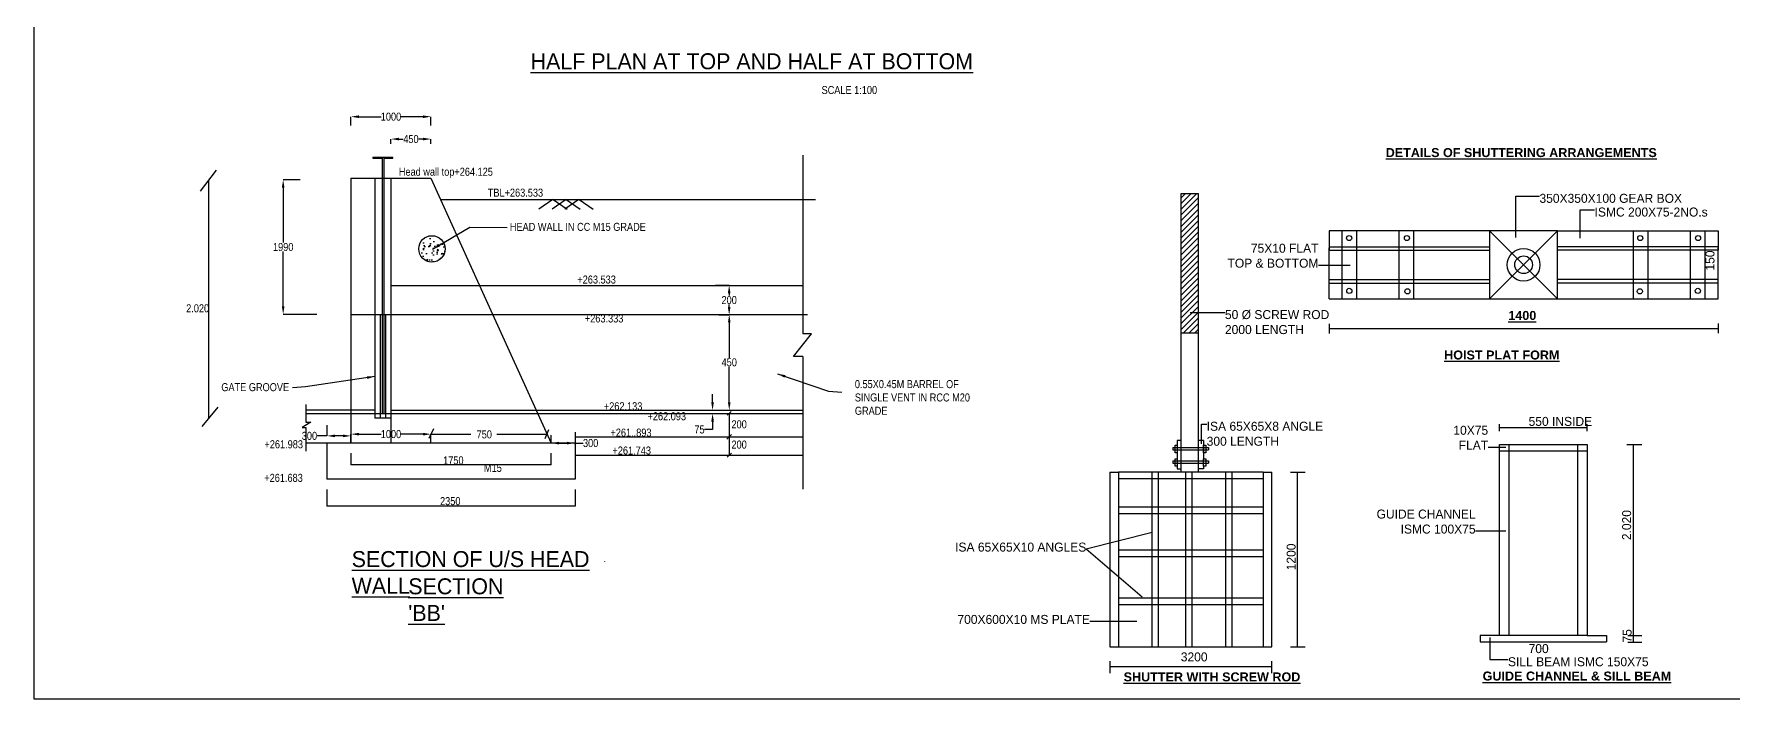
# Model space of a CAD drawing. Header units: inches. Extents: x -392027 to 80613, y -22027 to 270759.
# Drawn here: x -392027 to -349540, y 221522 to 238156 of the extents above; entities that cross this region are included whole.
import ezdxf

# ---------------------------------------------------------------- set-up
doc = ezdxf.new("R2010")
doc.units = ezdxf.units.IN
doc.header["$MEASUREMENT"] = 0
for name, color, linetype in [('head wall', 4, 'Continuous'), ('main canal', 1, 'Continuous'), ('walls', 130, 'Continuous')]:
    doc.layers.add(name, color=color, linetype=linetype)
doc.styles.add('ARIAL NARROW', font='ARIALN.TTF')
doc.dimstyles.get("Standard").update_dxf_attribs({"dimtxt": 0.18, "dimasz": 0.18, "dimexe": 0.18, "dimexo": 0.0625, "dimgap": 0.09, "dimtad": 0, "dimtih": 1, "dimtoh": 1, "dimdec": 4, "dimzin": 0, "dimdsep": 46, "dimtxsty": 'Standard', "dimcen": 0.09, "dimadec": 0, "dimazin": 0, "dimtfac": 1, "dimtdec": 4, "dimtofl": 0, "dimtmove": 0, "dimatfit": 3, "dimfxl": 1, "dimtolj": 1, "dimtzin": 0, "dimarcsym": 0})
doc.dimstyles.new('STANDARD$0', dxfattribs={"dimscale": 88.888889, "dimtxt": 0.02, "dimasz": 0.02, "dimexe": 0.05, "dimexo": 0.1, "dimgap": 0.002, "dimtad": 2, "dimdec": 0, "dimzin": 1, "dimdsep": 46, "dimtxsty": 'Standard', "dimblk": 'OBLIQUE', "dimcen": 0.09, "dimadec": 0, "dimazin": 0, "dimtfac": 1, "dimtdec": 4, "dimtofl": 0, "dimtmove": 0, "dimatfit": 3, "dimfxl": 1, "dimtolj": 1, "dimtzin": 1, "dimarcsym": 0})

# ---------------------------------------------------------------- blocks, each defined once
blk = doc.blocks.new('*D16')
at = {"layer": 'Defpoints', "color": 0, "transparency": 16777216}
for p in [(-383105, 235405), (-382105, 235527), (-382105, 235405)]:
    blk.add_point(p, dxfattribs=at)
at = {"layer": 'walls', "color": 0, "lineweight": -2, "transparency": 16777216}
for p, q in [((-383105, 235405), (-383105, 235528)), ((-382905, 235527), (-382800, 235527)), ((-382305, 235527), (-382411, 235527)), ((-382105, 235405), (-382105, 235528))]:
    blk.add_line(p, q, dxfattribs=at)
at = {"layer": 'walls', "color": 0, "transparency": 16777216}
for points in [[(-382905, 235561), (-382905, 235494), (-383105, 235527)], [(-382305, 235561), (-382305, 235494), (-382105, 235527)]]:
    blk.add_solid(points, dxfattribs=at)
at = {"layer": 'walls', "color": 0, "transparency": 16777216, "insert": (-382605, 235527), "char_height": 200, "attachment_point": 5, "style": 'ARIAL NARROW'}
blk.add_mtext('\\A1;450', dxfattribs=at)
blk = doc.blocks.new('*D17')
at = {"layer": 'Defpoints', "color": 0, "transparency": 16777216}
for p in [(-384105, 235867), (-382105, 236087), (-382105, 235867)]:
    blk.add_point(p, dxfattribs=at)
at = {"layer": 'walls', "color": 0, "lineweight": -2, "transparency": 16777216}
for p, q in [((-384105, 235867), (-384105, 236087)), ((-383905, 236087), (-383352, 236087)), ((-382305, 236087), (-382858, 236087)), ((-382105, 235867), (-382105, 236087))]:
    blk.add_line(p, q, dxfattribs=at)
at = {"layer": 'walls', "color": 0, "transparency": 16777216}
for points in [[(-383905, 236120), (-383905, 236053), (-384105, 236087)], [(-382305, 236120), (-382305, 236053), (-382105, 236087)]]:
    blk.add_solid(points, dxfattribs=at)
at = {"layer": 'walls', "color": 0, "transparency": 16777216, "insert": (-383105, 236087), "char_height": 200, "attachment_point": 5, "style": 'ARIAL NARROW'}
blk.add_mtext('\\A1;1000', dxfattribs=at)
blk = doc.blocks.new('*D18')
at = {"layer": 'Defpoints', "color": 0, "transparency": 16777216}
for p in [(-374996, 231869), (-374910, 231129), (-374653, 231129)]:
    blk.add_point(p, dxfattribs=at)
at = {"layer": 'walls', "color": 0, "lineweight": -2, "transparency": 16777216}
for p, q in [((-374996, 231869), (-374653, 231869)), ((-374653, 231669), (-374653, 231611)), ((-374910, 231129), (-374653, 231129)), ((-374653, 231329), (-374653, 231387))]:
    blk.add_line(p, q, dxfattribs=at)
at = {"layer": 'walls', "color": 0, "transparency": 16777216}
for points in [[(-374687, 231669), (-374620, 231669), (-374653, 231869)], [(-374687, 231329), (-374620, 231329), (-374653, 231129)]]:
    blk.add_solid(points, dxfattribs=at)
at = {"layer": 'walls', "color": 0, "transparency": 16777216, "insert": (-374653, 231499), "char_height": 200, "attachment_point": 5, "style": 'ARIAL NARROW'}
blk.add_mtext('\\A1;200', dxfattribs=at)
blk = doc.blocks.new('*D19')
at = {"layer": 'Defpoints', "color": 0, "transparency": 16777216}
for p in [(-374993, 231143), (-374982, 228743), (-374651, 228743)]:
    blk.add_point(p, dxfattribs=at)
at = {"layer": 'walls', "color": 0, "lineweight": -2, "transparency": 16777216}
for p, q in [((-374993, 231143), (-374651, 231143)), ((-374651, 230943), (-374651, 230055)), ((-374651, 228943), (-374651, 229830)), ((-374982, 228743), (-374651, 228743))]:
    blk.add_line(p, q, dxfattribs=at)
at = {"layer": 'walls', "color": 0, "transparency": 16777216}
for points in [[(-374684, 230943), (-374618, 230943), (-374651, 231143)], [(-374684, 228943), (-374618, 228943), (-374651, 228743)]]:
    blk.add_solid(points, dxfattribs=at)
at = {"layer": 'walls', "color": 0, "transparency": 16777216, "insert": (-374651, 229943), "char_height": 200, "attachment_point": 5, "style": 'ARIAL NARROW'}
blk.add_mtext('\\A1;450', dxfattribs=at)
blk = doc.blocks.new('*D20')
at = {"layer": 'Defpoints', "color": 0, "transparency": 16777216}
for p in [(-378506, 228197), (-379106, 228124), (-378506, 227923)]:
    blk.add_point(p, dxfattribs=at)
at = {"layer": 'walls', "color": 0, "lineweight": -2, "transparency": 16777216}
for p, q in [((-378506, 228197), (-378506, 227923)), ((-379106, 228124), (-379106, 227923)), ((-378906, 227923), (-378706, 227923)), ((-378506, 227923), (-378306, 227923))]:
    blk.add_line(p, q, dxfattribs=at)
at = {"layer": 'walls', "color": 0, "transparency": 16777216}
for points in [[(-378906, 227956), (-378906, 227889), (-379106, 227923)], [(-378706, 227956), (-378706, 227889), (-378506, 227923)]]:
    blk.add_solid(points, dxfattribs=at)
at = {"layer": 'walls', "color": 0, "transparency": 16777216, "insert": (-378115, 227923), "char_height": 200, "attachment_point": 5, "style": 'ARIAL NARROW'}
blk.add_mtext('\\A1;300', dxfattribs=at)
blk = doc.blocks.new('*D21')
at = {"layer": 'Defpoints', "color": 0, "transparency": 16777216}
for p in [(-384705, 228375), (-384105, 228306), (-384105, 228103)]:
    blk.add_point(p, dxfattribs=at)
at = {"layer": 'walls', "color": 0, "lineweight": -2, "transparency": 16777216}
for p, q in [((-384705, 228375), (-384705, 228103)), ((-384105, 228306), (-384105, 228103)), ((-384705, 228103), (-384952, 228103)), ((-384305, 228103), (-384505, 228103))]:
    blk.add_line(p, q, dxfattribs=at)
at = {"layer": 'walls', "color": 0, "transparency": 16777216}
for points in [[(-384505, 228137), (-384505, 228070), (-384705, 228103)], [(-384305, 228137), (-384305, 228070), (-384105, 228103)]]:
    blk.add_solid(points, dxfattribs=at)
at = {"layer": 'walls', "color": 0, "transparency": 16777216, "insert": (-385143, 228103), "char_height": 200, "attachment_point": 5, "style": 'ARIAL NARROW'}
blk.add_mtext('\\A1;300', dxfattribs=at)
blk = doc.blocks.new('*D22')
at = {"layer": 'Defpoints', "color": 0, "transparency": 16777216}
for p in [(-375272, 228743), (-375272, 228663), (-375068, 228663)]:
    blk.add_point(p, dxfattribs=at)
at = {"layer": 'walls', "color": 0, "lineweight": -2, "transparency": 16777216}
for p, q in [((-375068, 228943), (-375068, 229143)), ((-375272, 228743), (-375067, 228743)), ((-375272, 228663), (-375067, 228663)), ((-375068, 228263), (-375268, 228263)), ((-375068, 228463), (-375068, 228263))]:
    blk.add_line(p, q, dxfattribs=at)
at = {"layer": 'walls', "color": 0, "transparency": 16777216}
for points in [[(-375101, 228943), (-375034, 228943), (-375068, 228743)], [(-375101, 228463), (-375034, 228463), (-375068, 228663)]]:
    blk.add_solid(points, dxfattribs=at)
at = {"layer": 'walls', "color": 0, "transparency": 16777216, "insert": (-375395, 228263), "char_height": 200, "attachment_point": 5, "style": 'ARIAL NARROW'}
blk.add_mtext('\\A1;75', dxfattribs=at)
blk = doc.blocks.new('*D54')
at = {"layer": 'Defpoints', "color": 0, "transparency": 16777216}
for p in [(-385799, 234510), (-385376, 234510), (-384956, 231143)]:
    blk.add_point(p, dxfattribs=at)
at = {"layer": 'walls', "color": 0, "lineweight": -2, "transparency": 16777216}
for p, q in [((-385376, 234510), (-385800, 234510)), ((-385799, 234310), (-385799, 232939)), ((-385799, 231343), (-385799, 232714)), ((-384956, 231143), (-385800, 231143))]:
    blk.add_line(p, q, dxfattribs=at)
at = {"layer": 'walls', "color": 0, "transparency": 16777216}
for points in [[(-385833, 234310), (-385766, 234310), (-385799, 234510)], [(-385833, 231343), (-385766, 231343), (-385799, 231143)]]:
    blk.add_solid(points, dxfattribs=at)
at = {"layer": 'walls', "color": 0, "transparency": 16777216, "insert": (-385799, 232826), "char_height": 200, "attachment_point": 5, "style": 'ARIAL NARROW'}
blk.add_mtext('\\A1;1990', dxfattribs=at)
blk = doc.blocks.new('_Oblique')
at = {"color": 0, "linetype": 'ByBlock', "lineweight": -2}
blk.add_line((-0.5, -0.5), (0.5, 0.5), dxfattribs=at)
blk = doc.blocks.new('*D63')
at = {"color": 0, "lineweight": -2, "transparency": 16777216}
for p, q in [((-384105, 227667), (-384105, 227383)), ((-384105, 227388), (-379106, 227388)), ((-379106, 227667), (-379106, 227383))]:
    blk.add_line(p, q, dxfattribs=at)
at = {"layer": 'Defpoints', "color": 0, "transparency": 16777216}
for p in [(-384105, 227676), (-379106, 227676), (-379106, 227388)]:
    blk.add_point(p, dxfattribs=at)
at = {"color": 0, "lineweight": -2, "transparency": 16777216, "xscale": 1.777777777777778, "yscale": 1.777777777777778, "zscale": 1.777777777777778, "rotation": 180}
blk.add_blockref('_Oblique', (-384105, 227388), dxfattribs=at)
at = {"color": 0, "lineweight": -2, "transparency": 16777216, "xscale": 1.777777777777778, "yscale": 1.777777777777778, "zscale": 1.777777777777778}
blk.add_blockref('_Oblique', (-379106, 227388), dxfattribs=at)
at = {"color": 0, "transparency": 16777216, "insert": (-381605, 227386), "char_height": 1.78, "attachment_point": 5}
blk.add_mtext('\\A1;5000', dxfattribs=at)
blk = doc.blocks.new('*D64')
at = {"color": 0, "lineweight": -2, "transparency": 16777216}
for p, q in [((-384705, 226764), (-384705, 226348)), ((-378505, 226764), (-378505, 226348)), ((-384705, 226352), (-378505, 226352))]:
    blk.add_line(p, q, dxfattribs=at)
at = {"layer": 'Defpoints', "color": 0, "transparency": 16777216}
for p in [(-384705, 226773), (-378505, 226773), (-378505, 226352)]:
    blk.add_point(p, dxfattribs=at)
at = {"color": 0, "lineweight": -2, "transparency": 16777216, "xscale": 1.777777777777778, "yscale": 1.777777777777778, "zscale": 1.777777777777778, "rotation": 180}
blk.add_blockref('_Oblique', (-384705, 226352), dxfattribs=at)
at = {"color": 0, "lineweight": -2, "transparency": 16777216, "xscale": 1.777777777777778, "yscale": 1.777777777777778, "zscale": 1.777777777777778}
blk.add_blockref('_Oblique', (-378505, 226352), dxfattribs=at)
at = {"color": 0, "transparency": 16777216, "insert": (-381605, 226351), "char_height": 1.78, "attachment_point": 5}
blk.add_mtext('\\A1;6201', dxfattribs=at)
blk = doc.blocks.new('*D65')
at = {"layer": 'Defpoints', "color": 0, "transparency": 16777216}
for p in [(-384105, 227927), (-382105, 228147), (-382105, 227927)]:
    blk.add_point(p, dxfattribs=at)
at = {"layer": 'walls', "color": 0, "lineweight": -2, "transparency": 16777216}
for p, q in [((-384105, 227927), (-384105, 228147)), ((-383905, 228147), (-383352, 228147)), ((-382305, 228147), (-382858, 228147)), ((-382105, 227927), (-382105, 228147))]:
    blk.add_line(p, q, dxfattribs=at)
at = {"layer": 'walls', "color": 0, "transparency": 16777216}
for points in [[(-383905, 228180), (-383905, 228113), (-384105, 228147)], [(-382305, 228180), (-382305, 228113), (-382105, 228147)]]:
    blk.add_solid(points, dxfattribs=at)
at = {"layer": 'walls', "color": 0, "transparency": 16777216, "insert": (-383105, 228147), "char_height": 200, "attachment_point": 5, "style": 'ARIAL NARROW'}
blk.add_mtext('\\A1;1000', dxfattribs=at)

msp = doc.modelspace()

# ---------------------------------------------------------------- hatches: boundary and pattern name
h = msp.add_hatch()
h.set_pattern_fill('LINE', color=0, scale=810, angle=45, style=0)
h.set_pattern_definition([(45, (-383369.8, 218628.98), (-71.59456, 71.59456), [])])
h.paths.add_polyline_path([(-362923.4, 234166.5), (-363356.3, 234166.5), (-363356.3, 230682.1), (-362923.4, 230682.1)])
at = {"layer": 'walls'}
h = msp.add_hatch(dxfattribs=at)
h.set_pattern_fill('AR-CONC', color=0, scale=50, style=0)
h.set_pattern_definition([(50, (-457732.43, 255282.6), (358.6301, -31.3761), [37.5, -412.5]), (355, (-457732.43, 255282.6), (-69.3757, 376.096), [30, -330]), (100.4514, (-457702.54, 255279.98), (289.2547, 344.7198), [31.8701, -350.571]), (46.1842, (-457732.43, 255382.6), (533.6205, -82.7595), [56.25, -618.75]), (96.6356, (-457687.96, 255375.7), (467.3314, 487.059), [47.805, -525.8565]), (351.1842, (-457732.43, 255382.6), (467.331, 487.0593), [45, -495]), (21, (-457682.43, 255357.6), (298.4535, -201.3094), [37.5, -412.5]), (326, (-457682.43, 255357.6), (121.6577, 362.575), [30, -330]), (71.4514, (-457657.56, 255340.8), (420.1113, 161.2652), [31.8701, -350.571]), (37.5, (-457732.43, 255282.59), (6.07993, 166.44693), [0, -326, 0, -335, 0, -331.25]), (7.5, (-457732.43, 255282.59), (131.53477, 197.20586), [0, -191, 0, -318.5, 0, -126.25]), (327.5, (-457843.93, 255282.59), (266.91122, -11.27744), [0, -125, 0, -390, 0, -517.5]), (317.5, (-457893.93, 255282.6), (291.5931, 50.0525), [0, -162.5, 0, -259, 0, -367.5])])
h.paths.add_polyline_path([(-381752.4, 232780.4, 1), (-382411.1, 232780.4, 1)])

# ---------------------------------------------------------------- linework, layer by layer
for p, q in [((-387474.3, 234745.9), (-387871.1, 234221.2)), ((-387666.6, 234510.3), (-387666.6, 228536.6)), ((-387429, 228818.1), (-387834.7, 228337.5)), ((-374602.2, 228710.5), (-374701.6, 228620.2)), ((-374701.6, 228620.2), (-374701.6, 228620.2)), ((-374650.8, 228662.5), (-374650.8, 227622.5)), ((-382040.9, 228277.2), (-382161.1, 228034.8)), ((-379166.5, 228255.4), (-379263.2, 228028.6)), ((-384706.2, 227922.5), (-384706.2, 227022.5)), ((-383105.3, 227922.5), (-384105.3, 227922.5)), ((-379105.6, 227922.7), (-383105.3, 227922.5)), ((-382105.4, 228146.6), (-381108.8, 228146.7)), ((-380463.2, 228146.8), (-379207.3, 228147)), ((-378505.6, 228075.7), (-372812.7, 228075.7)), ((-378505.6, 227897.9), (-378505.6, 227922.5)), ((-378505.6, 227922.5), (-378505.6, 227022.5)), ((-374591.8, 228137.4), (-374708.7, 228017.8)), ((-374592, 227668.3), (-374703.7, 227574.7))]:
    msp.add_line(p, q)
at = {"color": 0}
for p, q in [((-363356.3, 227197.7), (-363356.3, 234166.5)), ((-363356.3, 234166.5), (-362923.4, 234166.5)), ((-362923.4, 227197.7), (-362923.4, 234166.5)), ((-355649.2, 233233.9), (-359658.7, 233233.9)), ((-359658.7, 233233.9), (-359658.7, 232747.9)), ((-359658.7, 232833.8), (-355649.2, 232833.8)), ((-359334, 231532.9), (-359334, 233233.9)), ((-358969.5, 231532.9), (-358969.5, 233233.9)), ((-357910.2, 231532.9), (-357910.2, 233233.9)), ((-357545.7, 231532.9), (-357545.7, 233233.9)), ((-355649.2, 233233.9), (-353948.2, 231532.9)), ((-355649.2, 231532.9), (-353948.2, 233233.9)), ((-355649.2, 233233.9), (-355649.2, 231532.9)), ((-353948.2, 233233.9), (-355649.2, 233233.9)), ((-353948.2, 231532.9), (-353948.2, 233233.9)), ((-353948.2, 233233.9), (-349938.7, 233233.9)), ((-349938.7, 232833.8), (-353948.2, 232833.8)), ((-352051.7, 231532.9), (-352051.7, 233233.9)), ((-351687.2, 231532.9), (-351687.2, 233233.9)), ((-350627.9, 231532.9), (-350627.9, 233233.9)), ((-350263.4, 231532.9), (-350263.4, 233233.9)), ((-349938.7, 233233.9), (-349938.7, 232747.9)), ((-359658.7, 231532.9), (-359658.7, 232803)), ((-359658.7, 232747.9), (-355649.2, 232747.9)), ((-349938.7, 232747.9), (-353948.2, 232747.9)), ((-349938.7, 231532.9), (-349938.7, 232803)), ((-359658.7, 232018.9), (-355649.2, 232018.9)), ((-349938.7, 232018.9), (-353948.2, 232018.9)), ((-359658.7, 231919), (-355649.2, 231919)), ((-349938.7, 231919), (-353948.2, 231919)), ((-359658.7, 231532.9), (-349938.7, 231532.9)), ((-359658.7, 231532.9), (-359070, 231532.9)), ((-354798.7, 231532.9), (-353948.2, 231532.9)), ((-359658.7, 230908.1), (-359658.7, 230664.6)), ((-359658.7, 230791), (-349938.7, 230791)), ((-349938.7, 230912.8), (-349938.7, 230669.3)), ((-363356.3, 230682.1), (-362923.4, 230682.1)), ((-355399.8, 228217.3), (-355399.8, 228398.8)), ((-355399.8, 228309.7), (-353212.8, 228309.7)), ((-353212.8, 228217.3), (-353212.8, 228398.8)), ((-363563.4, 227815.8), (-363563.4, 227753.7)), ((-363563.4, 227815.8), (-362672.5, 227815.8)), ((-363563.4, 227753.7), (-362672.5, 227753.7)), ((-363453.5, 227983.9), (-363453.5, 227277.8)), ((-363356.3, 227983.9), (-363453.5, 227983.9)), ((-362797.5, 227983.9), (-362923.4, 227983.9)), ((-362797.5, 227983.9), (-362797.5, 227531.3)), ((-362672.5, 227815.8), (-362672.5, 227753.7)), ((-355399.8, 223110.7), (-355399.8, 227889.7)), ((-355399.8, 227889.7), (-353212.8, 227889.7)), ((-355399.8, 227727.7), (-353212.8, 227727.7)), ((-355156.8, 223110.7), (-355156.8, 227889.7)), ((-353455.8, 227889.7), (-353455.8, 223110.7)), ((-353212.8, 227889.7), (-353212.8, 223110.7)), ((-352214.9, 227889.7), (-351847.2, 227889.7)), ((-352060.2, 227889.7), (-352060.2, 222948.7)), ((-363563.4, 227479.6), (-363563.4, 227417.6)), ((-363563.4, 227479.6), (-362672.5, 227479.6)), ((-363563.4, 227417.6), (-362672.5, 227417.6)), ((-362797.5, 227342.9), (-362797.5, 227277.8)), ((-362672.5, 227479.6), (-362672.5, 227417.6)), ((-365141.7, 227197.7), (-365141.7, 222823.7)), ((-365141.7, 227197.7), (-364924.5, 227197.7)), ((-364924.5, 227197.7), (-364924.5, 222823.7)), ((-361308.9, 227197.7), (-364924.5, 227197.7)), ((-364924.5, 227039), (-361308.9, 227039)), ((-364092.8, 227197.7), (-364092.8, 222823.7)), ((-363934.5, 227197.7), (-363934.5, 222823.7)), ((-363453.5, 227277.8), (-363356.3, 227277.8)), ((-363248.6, 227197.7), (-363248.6, 222823.7)), ((-363090.3, 227197.7), (-363090.3, 222823.7)), ((-362797.5, 227277.8), (-362923.4, 227277.8)), ((-362246.1, 227197.7), (-362246.1, 222823.7)), ((-362087.8, 227197.7), (-362087.8, 222823.7)), ((-361308.9, 227197.7), (-361308.9, 222823.7)), ((-361308.9, 227197.7), (-361091.7, 227197.7)), ((-361091.7, 222823.7), (-361091.7, 227197.7)), ((-360620.6, 227197.7), (-360259.3, 227197.7)), ((-360458, 227197.7), (-360458, 222823.7)), ((-361308.9, 226322.9), (-364924.5, 226322.9)), ((-364924.5, 226164.2), (-361308.9, 226164.2)), ((-361308.9, 225244.1), (-364924.5, 225244.1)), ((-364924.5, 225085.4), (-361308.9, 225085.4)), ((-361308.9, 224047.7), (-364924.5, 224047.7)), ((-364924.5, 223889), (-361308.9, 223889)), ((-355885.8, 223110.7), (-355885.8, 222948.7)), ((-355399.8, 223110.7), (-355885.8, 223110.7)), ((-353212.8, 223110.7), (-355399.8, 223110.7)), ((-353212.8, 223110.7), (-352726.8, 223110.7)), ((-352726.8, 223110.7), (-352726.8, 222948.7)), ((-352191.2, 223110.7), (-351847.9, 223110.7)), ((-365141.7, 222823.7), (-361091.7, 222823.7)), ((-360620.6, 222823.7), (-360259.3, 222823.7)), ((-355885.8, 222948.7), (-352726.8, 222948.7)), ((-352191.2, 222945), (-351847.9, 222945)), ((-365141.7, 222468.7), (-365141.7, 222172.7)), ((-365141.7, 222339.2), (-361091.7, 222339.2)), ((-361099, 222468.7), (-361099, 222172.7))]:
    msp.add_line(p, q, dxfattribs=at)
for points in [[(-363506.6, 227867.5), (-363453.5, 227867.5), (-363453.5, 227679), (-363506.6, 227679)], [(-362797.5, 227867.5), (-362744.4, 227867.5), (-362744.4, 227679), (-362797.5, 227679)], [(-363506.6, 227531.3), (-363453.5, 227531.3), (-363453.5, 227342.9), (-363506.6, 227342.9)], [(-362797.5, 227531.3), (-362744.4, 227531.3), (-362744.4, 227342.9), (-362797.5, 227342.9)]]:
    msp.add_lwpolyline(points, close=True, dxfattribs=at)
for centre, radius in [((-359159, 233050.7), 64.3), ((-357714.6, 233050.7), 64.3), ((-351882.7, 233050.7), 64.3), ((-350438.3, 233050.7), 64.3), ((-354798.7, 232383.4), 409.1), ((-354798.7, 232383.4), 220.4), ((-359154.2, 231730), 64.3), ((-357703.4, 231718.8), 64.3), ((-351893.9, 231718.8), 64.3), ((-350443.2, 231730), 64.3)]:
    msp.add_circle(centre, radius, dxfattribs=at)
at = {"layer": 'head wall', "color": 0}
msp.add_lwpolyline([(-322900.1, 221521.8), (-392026.7, 221521.8), (-392026.7, 270759.1), (-322900.1, 270759.1)], close=True, dxfattribs=at)
at = {"layer": 'walls', "color": 0}
for p, q in [((-383555.3, 235077.2), (-383555.3, 235049.6)), ((-383555.3, 235077.2), (-383055.3, 235077.2)), ((-383555.3, 235049.6), (-383325.3, 235049.6)), ((-383325.3, 235049.6), (-383325.3, 228662.5)), ((-383285.3, 235049.6), (-383285.3, 228662.5)), ((-383285.3, 235049.6), (-383055.3, 235049.6)), ((-383055.3, 235049.6), (-383055.3, 235077.2)), ((-372812.7, 235127.7), (-372812.7, 230659.9)), ((-384105.3, 234546.5), (-384105.3, 227922.5)), ((-384105.3, 234546.5), (-382105.3, 234546.4)), ((-383505.3, 234546.5), (-383505.3, 228542.5)), ((-383105.3, 234546.5), (-383105.3, 227922.5)), ((-382105.3, 234546.4), (-380899, 231882.5)), ((-381866.8, 234019.6), (-372496.5, 234019.6)), ((-379056.3, 234019.6), (-379405.9, 233771)), ((-378730.5, 234019.6), (-379080.2, 233771)), ((-379053.1, 234019.6), (-378703.4, 233771)), ((-378408, 234019.6), (-378757.6, 233771)), ((-378730.5, 234019.6), (-378380.9, 233771)), ((-378404.8, 234019.6), (-378055.2, 233771)), ((-383105.3, 231868.6), (-372812.7, 231868.6)), ((-384105.3, 231142.5), (-372693.7, 231142.5)), ((-383371.6, 231142.5), (-383371.6, 228542.5)), ((-383240.2, 231142.5), (-383240.2, 228542.5)), ((-373048.8, 230088.5), (-372598.6, 230659.9)), ((-372598.6, 230659.9), (-372812.7, 230659.9)), ((-372812.7, 230088.5), (-373048.8, 230088.5)), ((-372812.7, 230088.5), (-372812.7, 226768.9)), ((-385229.8, 228885.3), (-385229.8, 228445)), ((-383505.3, 228742.5), (-385229.8, 228742.5)), ((-385229.8, 228662.5), (-372812.7, 228662.5)), ((-383105.3, 228742.5), (-372812.7, 228742.5)), ((-385109.7, 228445), (-385323.1, 228316.7)), ((-385323.1, 228316.7), (-385229.8, 228316.7)), ((-385229.8, 228445), (-385109.7, 228445)), ((-385229.8, 228316.7), (-385229.8, 227723)), ((-383371.6, 228542.5), (-383505.3, 228542.5)), ((-383105.3, 228542.5), (-383371.6, 228542.5)), ((-385229.8, 227927.1), (-384105.3, 227927.1)), ((-384396.4, 227922.5), (-384997.3, 227922.5)), ((-378505.6, 227922.5), (-379105.6, 227922.5)), ((-378505.6, 227622.5), (-372812.7, 227622.5)), ((-378505.6, 227022.5), (-384706.2, 227022.5)), ((-377767, 224966.5), (-377765.9, 224964.2))]:
    msp.add_line(p, q, dxfattribs=at)
at = {"layer": 'walls', "color": 0, "ltscale": 12.5}
msp.add_line((-380899, 231882.5), (-379105.6, 227922.5), dxfattribs=at)
at = {"layer": 'walls', "color": 0}
msp.add_circle((-382081.8, 232780.4), 329.3, dxfattribs=at)

# ---------------------------------------------------------------- texts
at = {"color": 0}
for s, p in [('150', (-350029, 232239.1)), ('2.020', (-352111.7, 225495.5)), ('1200', (-360496, 224741.5)), ('75', (-352099.6, 222934.6))]:
    msp.add_text(s, height=225, rotation=90, dxfattribs=at).set_placement(p)
for s, p in [('550 INSIDE', (-354673.7, 228353)), ('3200', (-363366.1, 222462.8)), ('700', (-354673.7, 222670.2))]:
    msp.add_text(s, height=225, dxfattribs=at).set_placement(p)
at = {"color": 0, "char_height": 225, "attachment_point": 1}
for s, insert, width in [('{\\fArial|b1|i0|c0|p34;\\LDETAILS OF SHUTTERING ARRANGEMENTS}', (-358245.5, 235301.5), 14908.28), ('{\\fArial|b1|i0|c0|p34;\\L1400}', (-355180.8, 231228), 7088.341), ('{\\fArial|b1|i0|c0|p34;\\LHOIST PLAT FORM}', (-356783.7, 230239), 7088.341), ('{\\fArial|b1|i0|c0|p34;\\LGUIDE CHANNEL & SILL BEAM}', (-355822.6, 222209.3), 7088.341), ('{\\fArial|b1|i0|c0|p34;\\LSHUTTER WITH SCREW ROD}', (-364794.9, 222188.1), 6750)]:
    msp.add_mtext(s, dxfattribs=dict(at, insert=insert, width=width))
at = {"color": 0, "char_height": 225}
for s, insert, attachment_point in [('\\A1;350X350X100 GEAR BOX', (-354402.3, 234157.4), 1), ('\\A1;ISMC 200X75-2NO.s', (-353024.6, 233814.6), 1), ('\\A1;75X10 FLAT\\PTOP & BOTTOM', (-359925.6, 232306.6), 9), ('50 %%C SCREW ROD\\P2000 LENGTH', (-362262.8, 231249.8), 1), ('ISA 65X65X8 ANGLE\\P300 LENGTH', (-362719, 228456.6), 1), ('10X75\\P FLAT', (-355684.6, 227756.3), 9), ('\\A1;GUIDE CHANNEL\\PISMC 100X75', (-355998.8, 225656.9), 9), ('ISA 65X65X10 ANGLES', (-365728.3, 225206.3), 9), ('700X600X10 MS PLATE', (-365636.9, 223397.4), 9), ('\\A1;SILL BEAM ISMC 150X75', (-355188.3, 222567), 1)]:
    msp.add_mtext(s, dxfattribs=dict(at, insert=insert, attachment_point=attachment_point))
at = {"layer": 'head wall', "color": 0, "char_height": 200, "attachment_point": 1, "style": 'ARIAL NARROW'}
for s, insert, width in [('Head wall top+264.125', (-382908.5, 234809.9), 2879.04), ('TBL+263.533', (-380685.6, 234286.9), 2879.04), ('+263.533', (-378447.3, 232113.4), 1933.217), ('2.020', (-388223.5, 231394.9), 1933.217), ('+263.333', (-378259.2, 231141), 1933.217), ('+262.133', (-377785, 228944.2), 1933.217), ('+262.093', (-376693.7, 228694.4), 1933.217), ('750', (-380964.8, 228241), 1933.217), ('+261..893', (-377619.7, 228285.4), 1933.217), ('200', (-374595.2, 228492.8), 1933.217), ('+261.983', (-386267.1, 227993.9), 1933.217), ('+261.743', (-377569.6, 227837), 1933.217), ('200', (-374595.2, 227985.9), 1933.217), ('1750', (-381800.9, 227590.8), 1933.217), ('M15', (-380781.7, 227403.1), 1933.217), ('+261.683', (-386271.4, 227153.9), 1121.412), ('2350', (-381878.9, 226572), 1933.217)]:
    msp.add_mtext(s, dxfattribs=dict(at, insert=insert, width=width))
at = {"layer": 'main canal', "color": 0, "attachment_point": 1, "style": 'ARIAL NARROW'}
for s, insert, char_height, width in [('{\\fCityBlueprint|b0|i0|c2|p2;\\LHALF PLAN AT TOP AND HALF AT BOTTOM}', (-379615, 237672.9), 400, 12557.829), ('SCALE 1:100', (-372343.9, 236853.8), 200, 2112.634)]:
    msp.add_mtext(s, dxfattribs=dict(at, insert=insert, char_height=char_height, width=width))
at = {"layer": 'walls', "color": 0, "style": 'ARIAL NARROW'}
for s, insert, char_height, width, attachment_point in [('HEAD WALL IN CC M15 GRADE', (-380134.4, 233431.1), 200, 4142.015, 1), ('0.55X0.45M BARREL OF SINGLE VENT IN RCC M20 GRADE', (-371511.8, 229498.2), 200, 3074.55, 1), ('GATE GROOVE', (-385651.8, 229422.2), 200, 1677.7, 3), ('{\\fCityBlueprint|b0|i0|c2|p2;\\LSECTION OF U/S HEAD WALL}', (-384087.4, 225222.4), 400, 6485.076, 1), ("{\\fCityBlueprint|b0|i0|c2|p2;\\LSECTION 'BB'}", (-382673, 224541.3), 400, 2931.112, 1)]:
    msp.add_mtext(s, dxfattribs=dict(at, insert=insert, char_height=char_height, width=width, attachment_point=attachment_point))

# ---------------------------------------------------------------- dimensions: what is measured, and where the dimension line sits
for base, p1, p2, picture, middle in [((-379105.6, 227387.5), (-384105.3, 227676.3), (-379105.6, 227676.3), '*D63', (-381605.5, 227386.5)), ((-378504.7, 226352.3), (-384705.3, 226772.6), (-378504.7, 226772.6), '*D64', (-381605, 226351.2))]:
    dim = msp.add_linear_dim(base=base, p1=p1, p2=p2, dimstyle='STANDARD$0')
    dim.commit()
    dim.dimension.update_dxf_attribs({"geometry": picture, "text_midpoint": middle})
at = {"layer": 'walls', "color": 0}
for base, p1, p2, picture, middle in [((-382105.4, 236086.7), (-384105.3, 235867.2), (-382105.4, 235867.1), '*D17', (-383105.4, 236086.7)), ((-382105.4, 228146.6), (-384105.3, 227927.1), (-382105.4, 227927), '*D65', (-383105.4, 228146.6))]:
    dim = msp.add_linear_dim(base=base, p1=p1, p2=p2, dimstyle='Standard', override={"dimtxt": 200, "dimasz": 200, "dimgap": 10, "dimdec": 0, "dimlfac": 0.5, "dimtxsty": 'ARIAL NARROW'}, dxfattribs=at)
    dim.commit()
    dim.dimension.update_dxf_attribs({"geometry": picture, "text_midpoint": middle})
for base, p1, p2, text, picture, middle in [((-382105.3, 235527.5), (-383105.3, 235405.2), (-382105.3, 235405.1), '450', '*D16', (-382605.3, 235527.5)), ((-378505.6, 227922.7), (-379105.6, 228123.9), (-378505.6, 228196.9), '300', '*D20', (-378114.7, 227922.7))]:
    dim = msp.add_linear_dim(base=base, p1=p1, p2=p2, text=text, dimstyle='Standard', override={"dimtxt": 200, "dimasz": 200, "dimgap": 10, "dimdec": 0, "dimlfac": 0.5, "dimtxsty": 'ARIAL NARROW'}, dxfattribs=at)
    dim.commit()
    dim.dimension.update_dxf_attribs({"geometry": picture, "text_midpoint": middle})
for base, p1, p2, text, dimstyle, override, picture, middle in [((-385799.4, 234510.3), (-384955.5, 231142.5), (-385376.1, 234510.3), '1990', 'STANDARD$0', {"dimscale": 1, "dimtxt": 200, "dimasz": 200, "dimexe": 0.18, "dimexo": 0.0625, "dimgap": 10, "dimtad": 0, "dimtih": 1, "dimtoh": 1, "dimlfac": 0.5, "dimzin": 0, "dimtxsty": 'ARIAL NARROW', "dimtzin": 0}, '*D54', (-385799.4, 232826.4)), ((-374653.3, 231128.6), (-374995.6, 231868.6), (-374909.9, 231128.6), '200', 'Standard', {"dimtxt": 200, "dimasz": 200, "dimgap": 10, "dimdec": 0, "dimlfac": 0.5, "dimtxsty": 'ARIAL NARROW'}, '*D18', (-374653.3, 231498.6)), ((-374651, 228742.5), (-374993.3, 231142.5), (-374981.8, 228742.5), '450', 'Standard', {"dimtxt": 200, "dimasz": 200, "dimgap": 10, "dimdec": 0, "dimlfac": 0.5, "dimtxsty": 'ARIAL NARROW'}, '*D19', (-374651, 229942.5)), ((-375067.6, 228662.5), (-375271.9, 228742.5), (-375271.9, 228662.5), '75', 'STANDARD$0', {"dimscale": 1, "dimtxt": 200, "dimasz": 200, "dimexe": 0.18, "dimexo": 0.0625, "dimgap": 10, "dimtad": 0, "dimtih": 1, "dimtoh": 1, "dimlfac": 0.5, "dimzin": 0, "dimtxsty": 'ARIAL NARROW', "dimtzin": 0}, '*D22', (-375395, 228262.5))]:
    dim = msp.add_linear_dim(base=base, p1=p1, p2=p2, angle=90, text=text, dimstyle=dimstyle, override=override, dxfattribs=at)
    dim.commit()
    dim.dimension.update_dxf_attribs({"geometry": picture, "text_midpoint": middle})
dim = msp.add_linear_dim(base=(-384105.3, 228103.4), p1=(-384705.3, 228374.6), p2=(-384105.3, 228306.3), text='300', dimstyle='Standard', override={"dimtxt": 200, "dimasz": 200, "dimgap": 10, "dimdec": 0, "dimlfac": 0.5, "dimtxsty": 'ARIAL NARROW'}, dxfattribs=at)
dim.commit()
dim.dimension.update_dxf_attribs({"geometry": '*D21', "text_midpoint": (-385142.6, 228103.4), "dimtype": 160})

# ---------------------------------------------------------------- leaders
at = {"color": 0}
for points in [[(-354991.4, 233067.1), (-354991.4, 234096.6), (-354402.5, 234096.6)], [(-353384.6, 233051.2), (-353384.6, 233753.8), (-353024.8, 233753.8)], [(-359137, 232367.4), (-359925.4, 232367.4)], [(-363134.7, 231189.1), (-362263, 231189.1)], [(-362848.4, 227900.8), (-362848.4, 228395.9), (-362719.2, 228395.9)], [(-355244.8, 227817), (-355684.4, 227817)], [(-364085.1, 225686.8), (-365728.2, 225267)], [(-355243.4, 225717.7), (-355998.6, 225717.7)], [(-364334.7, 224070.5), (-365727.9, 225267), (-365728.1, 225267)], [(-364467.1, 223458.2), (-365636.7, 223458.2)], [(-355641.7, 223064.3), (-355641.7, 222506.3), (-355188.5, 222506.3)]]:
    msp.add_leader(points, dimstyle='Standard', override={"dimgap": 0.09, "dimtad": 0}, dxfattribs=at)
at = {"layer": 'walls', "color": 0}
for points in [[(-382064.6, 232770.2), (-381137.9, 233321.1), (-380205.2, 233319.5)], [(-383505.3, 229589.8), (-385238.7, 229333.6), (-385570.4, 229305.4)], [(-373447.3, 229655.6), (-372169.5, 229223.9), (-371837.8, 229195.7)]]:
    msp.add_leader(points, dimstyle='Standard', override={"dimtxt": 200, "dimasz": 200, "dimgap": 10, "dimdec": 0}, dxfattribs=at)

doc.saveas('drawing.dxf')
